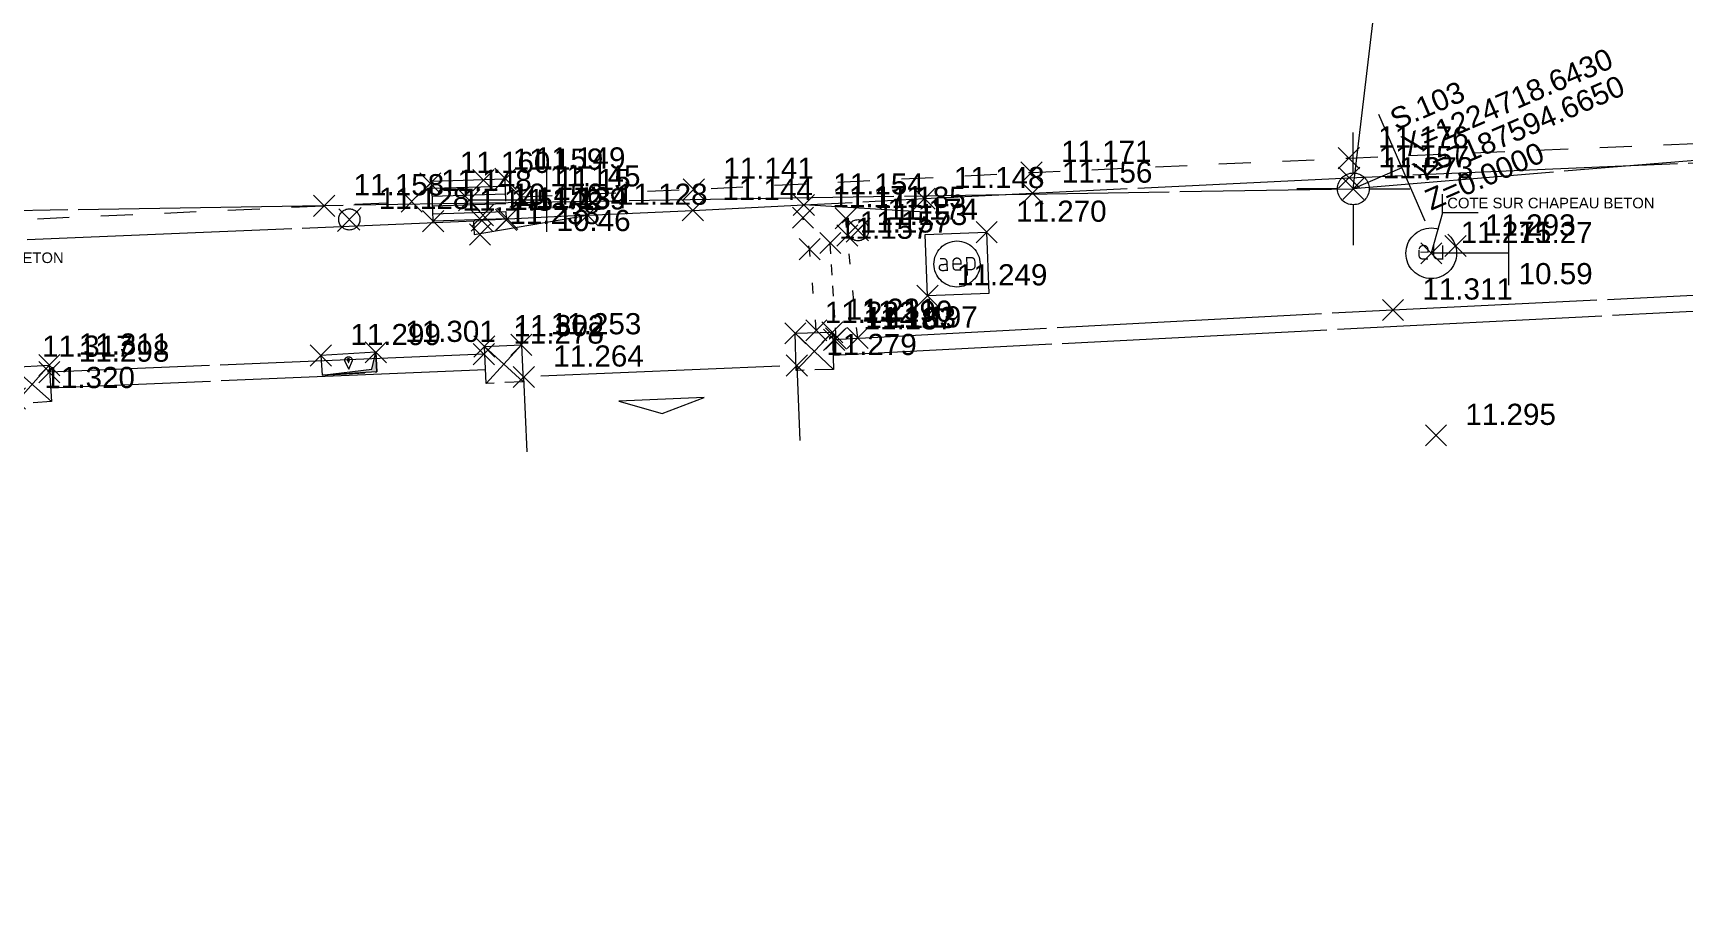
# Model space of a CAD drawing. Header units: metres. Extents: x 1224602 to 1224842, y 7187490 to 7187733.
# Drawn here: x 1224706.18 to 1224721.76, y 7187587.84 to 7187596.14 of the extents above; entities that cross this region are included whole.
import ezdxf
from ezdxf.enums import TextEntityAlignment as Align

# ---------------------------------------------------------------- set-up
doc = ezdxf.new("R2010")
doc.units = ezdxf.units.M
doc.header["$PDMODE"] = 3
doc.header["$PDSIZE"] = 0.1
for name, pattern in [('LL_0822', [2.5, 2.5, 0]), ('LL_0824', [0.35, 0.1, -0.25]), ('LL_0827', [0.2, 0.1, -0.1]), ('LL_0829', [0.6, 0.3, -0.3]), ('SL_1146', [2.5, 2.5, 0]), ('Socle_Continu', [2.5, 2.5, 0]), ('YL_2901', [2.5, 2.5, 0])]:
    doc.linetypes.add(name, pattern=pattern)
for name, color, linetype, lineweight in [('CLOTU_SCS', 212, 'Socle_Continu', 13), ('EAUPO_SCS', 140, 'Socle_Continu', 13), ('GAZFL_SCS', 40, 'Socle_Continu', 13), ('SIGTA_SCI', 7, 'Socle_Continu', 13), ('SIGTM_PSI', 1, 'Socle_Continu', 13), ('SIGTO_PSI', 255, 'Socle_Continu', 13), ('SIGTO_SCI', 255, 'Socle_Continu', 13), ('VOIRI_SCS', 7, 'Socle_Continu', 13)]:
    doc.layers.add(name, color=color, linetype=linetype, lineweight=lineweight)
for name, color, linetype, lineweight, true_color in [('EAUPL_PSI', 5, 'Socle_Continu', 13, 0x0000ff), ('EAUPL_SCS', 5, 'Socle_Continu', 13, 0x0000ff), ('EAUUS_PSI', 7, 'Socle_Continu', 13, 0x7f3f00), ('EAUUS_SCI', 7, 'Socle_Continu', 13, 0x7f3f00), ('EAUUS_SCS', 7, 'Socle_Continu', 13, 0x7f3f00), ('SIGTR_PSS', 7, 'Socle_Continu', 13, 0x9966cc), ('SIGTS_PSS', 7, 'Socle_Continu', 13, 0x9966cc)]:
    doc.layers.add(name, color=color, linetype=linetype, lineweight=lineweight, true_color=true_color)
doc.styles.add('Reseaux', font='arial.ttf')
doc.styles.get("Standard").update_dxf_attribs({"font": 'arial.ttf'})

# ---------------------------------------------------------------- blocks, each defined once
blk = doc.blocks.new('YP_1521')
at = {"layer": 'SIGTO_SCI', "color": 7, "linetype": 'Socle_Continu'}
blk.add_point((0, 0), dxfattribs=at)
at = {"layer": 'SIGTA_SCI', "linetype": 'Socle_Continu'}
blk.add_attdef('ALT', (0.278, 0.099), '', height=0.2, dxfattribs=at)
at = {"layer": 'SIGTA_SCI', "linetype": 'Socle_Continu', "flags": 9}
blk.add_attdef('CALQUE_ALT', (1.69, -1.18), '', height=0.2, dxfattribs=at)
at = {"layer": 'SIGTO_SCI', "linetype": 'Socle_Continu', "flags": 9}
for tag, p in [('ID', (1.69, 0.105)), ('NATURE', (1.69, -0.216)), ('FAMILLE', (1.69, -0.538)), ('CALQUE', (1.69, -0.859)), ('PCRS', (1.69, -1.823))]:
    blk.add_attdef(tag, p, '', height=0.2, dxfattribs=at)
blk = doc.blocks.new('YP_2900')
at = {"layer": 'SIGTO_PSI', "linetype": 'Socle_Continu'}
blk.add_line((0.5, 0), (0, 0), dxfattribs=at)
at = {"layer": 'SIGTO_PSI', "linetype": 'Socle_Continu', "flags": 128}
blk.add_lwpolyline([(0.5, -0.55), (0.5, 0.55)], dxfattribs=at)
at = {"layer": 'SIGTO_PSI', "color": 7, "linetype": 'Socle_Continu'}
blk.add_point((0, 0), dxfattribs=at)
at = {"layer": 'SIGTM_PSI', "color": 1, "linetype": 'Socle_Continu'}
blk.add_attdef('MAT', (0.589, 0.345), '', height=0.2, dxfattribs=at)
at = {"layer": 'SIGTM_PSI', "linetype": 'Socle_Continu', "flags": 9}
blk.add_attdef('CALQUE_MAT', (1.598, -0.695), '', height=0.2, dxfattribs=at)
at = {"layer": 'SIGTO_PSI', "linetype": 'Socle_Continu', "flags": 9}
for tag, p in [('ID', (1.598, 0.59)), ('NATURE', (1.598, 0.269)), ('FAMILLE', (1.598, -0.052)), ('CALQUE', (1.598, -0.374)), ('PCRS', (1.598, -1.016))]:
    blk.add_attdef(tag, p, '', height=0.2, dxfattribs=at)
at = {"layer": 'SIGTO_PSI', "linetype": 'Socle_Continu'}
for tag, p in [('X=', (0.589, 0.075)), ('Y=', (0.589, -0.204)), ('Z=', (0.589, -0.482))]:
    blk.add_attdef(tag, p, '', height=0.2, dxfattribs=at)
blk = doc.blocks.new('LP_0842')
at = {"layer": 'VOIRI_SCS', "linetype": 'Socle_Continu', "flags": 128}
blk.add_lwpolyline([(1, 0), (1, 0.5), (0, 0)], dxfattribs=at)
at = {"layer": 'VOIRI_SCS', "linetype": 'Socle_Continu', "flags": 9}
for tag, p in [('ID', (1.488, 0.614)), ('NATURE', (1.488, 0.292)), ('FAMILLE', (1.488, -0.029)), ('CALQUE', (1.488, -0.35)), ('PCRS', (1.488, -0.672))]:
    blk.add_attdef(tag, p, '', height=0.2, dxfattribs=at)
blk = doc.blocks.new('LP_0841')
at = {"layer": 'VOIRI_SCS', "linetype": 'Socle_Continu', "flags": 128}
blk.add_lwpolyline([(0, 0), (0, 0.5), (1, 0)], dxfattribs=at)
at = {"layer": 'VOIRI_SCS', "linetype": 'Socle_Continu', "flags": 9}
for tag, p in [('ID', (1.428, 0.548)), ('NATURE', (1.428, 0.227)), ('FAMILLE', (1.428, -0.095)), ('CALQUE', (1.428, -0.416)), ('PCRS', (1.428, -0.737))]:
    blk.add_attdef(tag, p, '', height=0.2, dxfattribs=at)
blk = doc.blocks.new('AP_0001')
at = {"layer": 'EAUPO_SCS', "linetype": 'Socle_Continu'}
blk.add_line((0.113, 0.113), (-0.113, -0.113), dxfattribs=at)
blk.add_circle((0, 0), 0.1, dxfattribs=at)
at = {"layer": 'EAUPO_SCS', "linetype": 'Socle_Continu', "flags": 9}
for tag, p in [('ID', (0.809, 0.507)), ('NATURE', (0.809, 0.186)), ('FAMILLE', (0.809, -0.135)), ('CALQUE', (0.809, -0.456)), ('PCRS', (0.809, -0.778))]:
    blk.add_attdef(tag, p, '', height=0.2, dxfattribs=at)
blk = doc.blocks.new('SP_1161')
at = {"layer": 'CLOTU_SCS', "linetype": 'Socle_Continu'}
for p, q in [((0, 0), (0, 0.2745)), ((1, 0.2745), (1, 0)), ((0.5, 0.1545), (0.3438, 0.103)), ((0.6563, 0.103), (0.5, 0.1545)), ((0.3438, 0.103), (0.6563, 0.103)), ((0.0625, 0), (0.9375, 0))]:
    blk.add_line(p, q, dxfattribs=at)
at = {"layer": 'CLOTU_SCS', "linetype": 'Socle_Continu', "flags": 9}
for tag, p in [('ID', (1.3598, 0.3853)), ('NATURE', (1.3598, 0.0641)), ('FAMILLE', (1.3598, -0.2572)), ('CALQUE', (1.3598, -0.5785)), ('PCRS', (1.3598, -0.8998))]:
    blk.add_attdef(tag, p, '', height=0.2, dxfattribs=at)
blk = doc.blocks.new('SP_1162')
at = {"layer": 'CLOTU_SCS', "linetype": 'Socle_Continu'}
for p, q in [((0, 0), (1, 1)), ((0, 1), (1, 0))]:
    blk.add_line(p, q, dxfattribs=at)
at = {"layer": 'CLOTU_SCS', "linetype": 'Socle_Continu', "flags": 128}
blk.add_lwpolyline([(1, 0), (0, 0), (0, 1), (1, 1)], close=True, dxfattribs=at)
at = {"layer": 'CLOTU_SCS', "linetype": 'Socle_Continu', "flags": 9}
for tag, p in [('ID', (1.089, 0.299)), ('NATURE', (1.089, -0.022)), ('FAMILLE', (1.089, -0.344)), ('CALQUE', (1.089, -0.665)), ('PCRS', (1.089, -0.986))]:
    blk.add_attdef(tag, p, '', height=0.2, dxfattribs=at)
blk = doc.blocks.new('JP_0703')
at = {"layer": 'GAZFL_SCS', "linetype": 'Socle_Continu'}
blk.add_hatch(color=256, dxfattribs=at).paths.add_polyline_path([(0, 0), (0, 0.359), (1, 0.359), (0.088, 0.3)])
h = blk.add_hatch(color=256, dxfattribs=at)
edge = h.paths.add_edge_path()
edge.add_line((0.505, 0.179), (0.471, 0.106))
edge.add_line((0.471, 0.106), (0.471, 0.096))
edge.add_ellipse((0.505, 0.099), major_axis=(-0.0336, 0), ratio=0.758629, start_angle=5.446, end_angle=174.554)
edge.add_line((0.538, 0.096), (0.538, 0.106))
edge.add_line((0.538, 0.106), (0.505, 0.179))
at = {"layer": 'GAZFL_SCS', "linetype": 'Socle_Continu', "flags": 128}
blk.add_lwpolyline([(0, 0.359), (0, 0), (1, 0), (1, 0.359)], close=True, dxfattribs=at)
at = {"layer": 'GAZFL_SCS', "linetype": 'Socle_Continu'}
blk.add_lwpolyline([(0, 0), (0, 0.359), (1, 0.359), (0.088, 0.3)], close=True, dxfattribs=at)
blk.add_lwpolyline([(0.578, 0.106), (0.578, 0.124), (0.505, 0.281), (0.432, 0.124), (0.432, 0.106, 0.066358), (0.436, 0.095, 0.1059), (0.452, 0.076, 0.086348), (0.476, 0.064, 0.076263), (0.505, 0.059, 0.076263), (0.534, 0.064, 0.086348), (0.557, 0.076, 0.1059), (0.574, 0.095, 0.066358)], format="xyb", close=True, dxfattribs=at)
at = {"layer": 'GAZFL_SCS', "linetype": 'Socle_Continu', "flags": 9}
for tag, p in [('ID', (1.013, 0.696)), ('NATURE', (1.013, 0.374)), ('FAMILLE', (1.013, 0.053)), ('CALQUE', (1.013, -0.268)), ('PCRS', (1.013, -0.589))]:
    blk.add_attdef(tag, p, '', height=0.2, dxfattribs=at)
blk = doc.blocks.new('CP_0162')
at = {"layer": 'EAUUS_SCS', "linetype": 'Socle_Continu', "const_width": 0.025, "flags": 128}
for points in [[(-0.063, -0.111), (-0.174, -0.111, -0.405328), (-0.241, -0.045), (-0.241, 0.067, -0.999132), (-0.063, 0.067), (-0.063, 0.022), (-0.218, 0.022)], [(0.048, 0.155), (0.048, -0.034, 0.410802), (0.125, -0.111), (0.225, -0.111), (0.225, 0.155)]]:
    blk.add_lwpolyline(points, format="xyb", dxfattribs=at)
at = {"layer": 'EAUUS_SCS', "linetype": 'Socle_Continu'}
blk.add_circle((0, 0), 0.5, dxfattribs=at)
at = {"layer": 'EAUUS_SCS', "linetype": 'Socle_Continu', "flags": 9}
for tag, p in [('ID', (0.918, 0.522)), ('NATURE', (0.918, 0.2)), ('FAMILLE', (0.918, -0.121)), ('CALQUE', (0.918, -0.442)), ('PCRS', (0.918, -0.763))]:
    blk.add_attdef(tag, p, '', height=0.2, dxfattribs=at)
blk = doc.blocks.new('BP_0089')
at = {"layer": 'EAUPL_SCS', "linetype": 'Socle_Continu'}
for p, q in [((1, 0.813), (-0.001, 0.812)), ((0, 0.625), (1, 0.626)), ((1, 0.376), (0, 0.375)), ((0, 0.187), (1, 0.188))]:
    blk.add_line(p, q, dxfattribs=at)
at = {"layer": 'EAUPL_SCS', "linetype": 'Socle_Continu', "flags": 128}
blk.add_lwpolyline([(0, 0), (-0.001, 1), (0.999, 1), (1, 0.001)], close=True, dxfattribs=at)
at = {"layer": 'EAUPL_SCS', "linetype": 'Socle_Continu', "flags": 9}
for tag, p in [('ID', (1.216, 0.998)), ('NATURE', (1.216, 0.676)), ('FAMILLE', (1.216, 0.355)), ('CALQUE', (1.216, 0.034)), ('PCRS', (1.216, -0.287))]:
    blk.add_attdef(tag, p, '', height=0.2, dxfattribs=at)
blk = doc.blocks.new('YP_2903')
at = {"layer": 'SIGTR_PSS', "color": 1, "linetype": 'Socle_Continu'}
blk.add_line((0, 0.15), (0, 0.533), dxfattribs=at)
at = {"layer": 'SIGTR_PSS', "color": 5, "linetype": 'Socle_Continu'}
blk.add_line((-0.15, 0), (-0.533, 0), dxfattribs=at)
at = {"layer": 'SIGTR_PSS', "color": 3, "linetype": 'Socle_Continu'}
blk.add_line((0.15, 0), (0.533, 0), dxfattribs=at)
at = {"layer": 'SIGTR_PSS', "color": 2, "linetype": 'Socle_Continu'}
blk.add_line((0, -0.15), (0, -0.533), dxfattribs=at)
at = {"layer": 'SIGTR_PSS', "color": 4, "linetype": 'Socle_Continu'}
blk.add_circle((0, 0), 0.15, dxfattribs=at)
at = {"layer": 'SIGTR_PSS', "linetype": 'Socle_Continu', "flags": 9}
for tag, p in [('ID', (1.343, 0.305)), ('NATURE', (1.343, -0.016)), ('FAMILLE', (1.343, -0.337)), ('CALQUE', (1.343, -0.659)), ('PCRS', (1.343, -0.98))]:
    blk.add_attdef(tag, p, '', height=0.2, dxfattribs=at)
blk = doc.blocks.new('AP_0003')
at = {"layer": 'EAUPO_SCS', "linetype": 'Socle_Continu', "flags": 128}
blk.add_lwpolyline([(0, 0.613), (0.613, 0.614), (0.613, 0), (0, 0)], close=True, dxfattribs=at)
at = {"layer": 'EAUPO_SCS', "linetype": 'Socle_Continu', "const_width": 0.0132, "flags": 128}
for points in [[(0.173, 0.366, -0.408207), (0.207, 0.331), (0.207, 0.247), (0.158, 0.247, -1.002527), (0.158, 0.307)], [(0.346, 0.247), (0.297, 0.247, -0.408864), (0.267, 0.277), (0.267, 0.327, -0.99952), (0.346, 0.327), (0.346, 0.307), (0.267, 0.307)], [(0.405, 0.188), (0.405, 0.366), (0.45, 0.366, -0.410969), (0.485, 0.331), (0.485, 0.282, -0.406349), (0.45, 0.247), (0.405, 0.247)]]:
    blk.add_lwpolyline(points, format="xyb", dxfattribs=at)
for points in [[(0.138, 0.366), (0.173, 0.366)], [(0.207, 0.307), (0.158, 0.307)]]:
    blk.add_lwpolyline(points, dxfattribs=at)
at = {"layer": 'EAUPO_SCS', "linetype": 'Socle_Continu'}
blk.add_circle((0.306, 0.307), 0.23, dxfattribs=at)
at = {"layer": 'EAUPO_SCS', "linetype": 'Socle_Continu', "flags": 9}
for tag, p in [('ID', (1.059, 1.029)), ('NATURE', (1.059, 0.708)), ('FAMILLE', (1.059, 0.387)), ('CALQUE', (1.059, 0.066)), ('PCRS', (1.059, -0.256)), ('TYPE', (1.059, -0.577))]:
    blk.add_attdef(tag, p, '', height=0.2, dxfattribs=at)
blk = doc.blocks.new('CP_2101')
at = {"layer": 'EAUUS_PSI', "linetype": 'Socle_Continu'}
blk.add_line((0.733, 0), (0, 0), dxfattribs=at)
at = {"layer": 'EAUUS_PSI', "linetype": 'Socle_Continu', "flags": 128}
blk.add_lwpolyline([(0.733, -0.3), (0.733, 0.3)], dxfattribs=at)
at = {"layer": 'EAUUS_PSI', "linetype": 'Socle_Continu'}
blk.add_point((0, 0), dxfattribs=at)
at = {"layer": 'EAUUS_PSI', "linetype": 'Socle_Continu', "style": 'Reseaux', "flags": 9}
for tag, p in [('ID', (2.525, 0.541)), ('NATURE', (2.525, 0.22))]:
    blk.add_attdef(tag, p, '', height=0.2, dxfattribs=at)
at = {"layer": 'EAUUS_PSI', "linetype": 'Socle_Continu'}
for tag, p in [('TAMPON', (0.824, 0.196)), ('RADIER', (0.824, -0.192))]:
    blk.add_attdef(tag, text='', height=0.2, dxfattribs=at).set_placement(p, align=Align.MIDDLE_LEFT)
at = {"layer": 'EAUUS_PSI', "linetype": 'Socle_Continu', "flags": 9}
for tag, p in [('FAMILLE', (2.525, -0.101)), ('CALQUE', (2.525, -0.423))]:
    blk.add_attdef(tag, p, '', height=0.2, dxfattribs=at)
blk = doc.blocks.new('*U70')
at = {"layer": 'EAUUS_SCI', "linetype": 'Socle_Continu'}
blk.add_line((0.214, 0.763), (0, 0), dxfattribs=at)
at = {"layer": 'EAUUS_SCI', "linetype": 'Socle_Continu', "flags": 128}
blk.add_lwpolyline([(0.887, 0.763), (0.214, 0.763), (0.214, 1.12)], dxfattribs=at)
at = {"layer": 'EAUUS_SCI', "linetype": 'Socle_Continu'}
blk.add_point((0, 0), dxfattribs=at)
blk.add_attdef('TXT', (0.302, 0.85), '', height=0.2, dxfattribs=at)
at = {"layer": 'EAUUS_SCI', "linetype": 'Socle_Continu', "flags": 9}
for tag, p in [('ID', (1.967, 0.144)), ('NATURE', (1.967, -0.177)), ('FAMILLE', (1.967, -0.499)), ('CALQUE', (1.967, -0.82)), ('PCRS', (1.967, -1.141))]:
    blk.add_attdef(tag, p, '', height=0.2, dxfattribs=at)
blk = doc.blocks.new('*U52')
at = {"layer": 'EAUPL_PSI', "linetype": 'Socle_Continu'}
blk.add_line((0.733, 0), (0, 0), dxfattribs=at)
at = {"layer": 'EAUPL_PSI', "linetype": 'Socle_Continu', "flags": 128}
blk.add_lwpolyline([(0.733, -0.3), (0.733, 0.3)], dxfattribs=at)
at = {"layer": 'EAUPL_PSI', "linetype": 'Socle_Continu'}
blk.add_point((0, 0), dxfattribs=at)
for tag, p in [('TAMPON', (0.824, 0.196)), ('RADIER', (0.824, -0.192))]:
    blk.add_attdef(tag, text='', height=0.2, dxfattribs=at).set_placement(p, align=Align.MIDDLE_LEFT)
at = {"layer": 'EAUPL_PSI', "linetype": 'Socle_Continu', "style": 'Reseaux', "flags": 9}
for tag, p in [('ID', (2.428, 0.07)), ('NATURE', (2.428, -0.251))]:
    blk.add_attdef(tag, p, '', height=0.2, dxfattribs=at)
at = {"layer": 'EAUPL_PSI', "linetype": 'Socle_Continu', "flags": 9}
for tag, p in [('FAMILLE', (2.428, -0.573)), ('CALQUE', (2.428, -0.894))]:
    blk.add_attdef(tag, p, '', height=0.2, dxfattribs=at)

msp = doc.modelspace()

# ---------------------------------------------------------------- linework, layer by layer
at = {"layer": 'CLOTU_SCS', "linetype": 'SL_1146', "flags": 128}
for points in [[(1224723.538, 7187593.738), (1224719.017, 7187593.52), (1224713.742, 7187593.238), (1224713.728, 7187593.237)], [(1224723.586, 7187593.596), (1224713.732, 7187593.091)], [(1224710.445, 7187593.105), (1224710.436, 7187593.104), (1224706.338, 7187592.933)], [(1224710.453, 7187592.955), (1224706.346, 7187592.783)]]:
    msp.add_lwpolyline(points, dxfattribs=at)
at = {"layer": 'SIGTS_PSS', "linetype": 'YL_2901', "flags": 128}
msp.add_lwpolyline([(1224718.643, 7187594.665), (1224724.194, 7187641.786), (1224743.464, 7187686.347), (1224774.759, 7187705.496), (1224807.6, 7187693.028), (1224838.124, 7187643.847), (1224818.746, 7187610.542), (1224772.174, 7187599.12)], close=True, dxfattribs=at)
msp.add_lwpolyline([(1224634.276, 7187497.942), (1224637.589, 7187551.832), (1224655.154, 7187593.64), (1224718.643, 7187594.665)], dxfattribs=at)
at = {"layer": 'VOIRI_SCS', "linetype": 'LL_0829', "flags": 128}
msp.add_lwpolyline([(1224710.782, 7187594.589), (1224712.418, 7187594.661), (1224715.606, 7187594.82), (1224718.6, 7187594.955), (1224724.837, 7187595.218), (1224725.849, 7187595.26), (1224726.859, 7187595.305), (1224729.882, 7187595.454), (1224732.222, 7187595.541), (1224733.411, 7187595.598), (1224734.443, 7187595.658), (1224735.448, 7187595.719), (1224736.476, 7187595.815), (1224738.478, 7187596.028), (1224740.491, 7187596.214), (1224741.494, 7187596.329), (1224745.513, 7187596.724), (1224748.682, 7187597.038), (1224751.71, 7187597.334), (1224752.703, 7187597.425), (1224754.376, 7187597.588), (1224756.829, 7187597.827), (1224759.4, 7187598.103), (1224759.655, 7187598.267)], dxfattribs=at)
at = {"layer": 'VOIRI_SCS', "linetype": 'LL_0822', "flags": 128}
for points in [[(1224711.415, 7187594.415), (1224712.409, 7187594.462), (1224713.456, 7187594.513), (1224714.595, 7187594.573), (1224715.614, 7187594.624), (1224718.603, 7187594.77), (1224723.718, 7187594.99), (1224724.832, 7187595.021), (1224725.853, 7187595.067), (1224726.879, 7187595.107), (1224727.882, 7187595.161), (1224729.894, 7187595.261), (1224732.26, 7187595.345), (1224733.446, 7187595.402), (1224734.475, 7187595.463), (1224735.464, 7187595.533)], [(1224711.415, 7187594.415), (1224710.417, 7187594.365)], [(1224703.527, 7187594.077), (1224710.417, 7187594.365)]]:
    msp.add_lwpolyline(points, dxfattribs=at)
at = {"layer": 'VOIRI_SCS', "linetype": 'LL_0829', "flags": 128}
msp.add_lwpolyline([(1224644.078, 7187501.549), (1224644.034, 7187501.501), (1224643.744, 7187501.853), (1224643.4, 7187502.386), (1224642.906, 7187503.228, -0.027651), (1224642.139, 7187504.723, -0.022541), (1224641.356, 7187506.72, -0.043092), (1224640.786, 7187509.024, -0.028132), (1224640.574, 7187511.143, -0.024631), (1224640.583, 7187512.888), (1224641.255, 7187525.171), (1224641.628, 7187532.271), (1224641.993, 7187538.915), (1224642.31, 7187544.784, -0.030432), (1224642.672, 7187549.009, -0.025828), (1224643.388, 7187552.575, -0.008562), (1224643.682, 7187553.653), (1224645.116, 7187558.567), (1224647.474, 7187566.627), (1224649.683, 7187574.216), (1224651.163, 7187579.297), (1224651.544, 7187580.298), (1224651.945, 7187581.288), (1224652.158, 7187581.776), (1224652.383, 7187582.258), (1224652.622, 7187582.733), (1224652.877, 7187583.198), (1224653.155, 7187583.661), (1224653.451, 7187584.114), (1224653.761, 7187584.558), (1224654.086, 7187584.992), (1224654.422, 7187585.419), (1224654.768, 7187585.838), (1224655.48, 7187586.655), (1224655.822, 7187587.022), (1224656.176, 7187587.378), (1224656.54, 7187587.723), (1224656.915, 7187588.057), (1224657.299, 7187588.382), (1224657.693, 7187588.696), (1224658.094, 7187589), (1224658.137, 7187589.031), (1224658.504, 7187589.294), (1224658.92, 7187589.578), (1224659.345, 7187589.85), (1224659.777, 7187590.11), (1224660.215, 7187590.357), (1224660.662, 7187590.589), (1224661.115, 7187590.806), (1224661.575, 7187591.007), (1224662.041, 7187591.191), (1224662.539, 7187591.367), (1224662.704, 7187591.423), (1224663.372, 7187591.642), (1224664.291, 7187591.936), (1224664.586, 7187592.025), (1224665.2, 7187592.193), (1224665.821, 7187592.332), (1224666.454, 7187592.435), (1224667.092, 7187592.512), (1224667.407, 7187592.545), (1224667.731, 7187592.577), (1224668.371, 7187592.63), (1224669.161, 7187592.668), (1224669.953, 7187592.689), (1224673.106, 7187592.813), (1224674.4, 7187592.888), (1224680.497, 7187593.17), (1224681.064, 7187593.191), (1224682.086, 7187593.241), (1224682.09, 7187593.323), (1224684.143, 7187593.419), (1224685.151, 7187593.466), (1224697.274, 7187593.986), (1224699.248, 7187594.079), (1224702.348, 7187594.199), (1224703.565, 7187594.262), (1224708.929, 7187594.505), (1224709.755, 7187594.546), (1224709.931, 7187594.717)], format="xyb", dxfattribs=at)
at = {"layer": 'VOIRI_SCS', "linetype": 'LL_0824', "flags": 128}
for points in [[(1224713.574, 7187593.329), (1224713.511, 7187594.095), (1224713.448, 7187594.392)], [(1224713.965, 7187593.256), (1224713.867, 7187594.225), (1224713.852, 7187594.386)]]:
    msp.add_lwpolyline(points, dxfattribs=at)
at = {"layer": 'VOIRI_SCS', "linetype": 'LL_0827', "flags": 128}
msp.add_lwpolyline([(1224713.76, 7187593.251), (1224713.706, 7187594.153)], dxfattribs=at)

# ---------------------------------------------------------------- block references
at = {"layer": 'CLOTU_SCS', "color": 6, "linetype": 'Socle_Continu'}
for p, xscale, yscale, rotation in [((1224713.726, 7187593.31), 0.3503459451791246, 0.3503459451791246, 181.590309297472), ((1224710.79, 7187593.192), 0.3491800308770946, 0.3491800308770946, 182.9124792860115), ((1224706.334, 7187593), 0.3457957938642595, 0.3457957938642595, 183.306904521944)]:
    msp.add_blockref('SP_1162', p, dxfattribs=dict(at, xscale=xscale, yscale=yscale, rotation=rotation))
at = {"layer": 'CLOTU_SCS', "linetype": 'Socle_Continu', "xscale": 2.578825706468975, "yscale": 2.578825706468975, "rotation": 182.4135645355966}
msp.add_blockref('SP_1161', (1224713.39, 7187592.996), dxfattribs=at)
at = {"layer": 'EAUPL_PSI', "linetype": 'Socle_Continu'}
msp.add_blockref('*U52', (1224710.298, 7187594.558), dxfattribs=at).add_auto_attribs({'TAMPON': '11.15', 'RADIER': '10.46'})
at = {"layer": 'EAUPL_SCS', "linetype": 'Socle_Continu', "xscale": 0.6903239201116753, "yscale": 0.3792561906521399, "rotation": 1.788830277090375}
msp.add_blockref('BP_0089', (1224709.957, 7187594.359), dxfattribs=at)
at = {"layer": 'EAUPO_SCS', "linetype": 'Socle_Continu'}
for p in [(1224709.166, 7187594.376), (1224713.968, 7187594.274)]:
    msp.add_blockref('AP_0001', p, dxfattribs=at)
at = {"layer": 'EAUPO_SCS', "linetype": 'Socle_Continu', "xscale": 0.946292438766694, "yscale": 0.946292438766694, "zscale": 0.946292438766694, "rotation": 2.057708413210454}
msp.add_blockref('AP_0003', (1224714.623, 7187593.654), dxfattribs=at)
at = {"layer": 'EAUUS_PSI', "linetype": 'Socle_Continu'}
msp.add_blockref('CP_2101', (1224719.379, 7187594.056), dxfattribs=at).add_auto_attribs({'TAMPON': '11.27', 'RADIER': '10.59'})
at = {"layer": 'EAUUS_SCI', "linetype": 'Socle_Continu', "xscale": 0.5, "yscale": 0.5, "zscale": 0.5}
for p in [(1224719.379, 7187594.056), (1224704.363, 7187593.539)]:
    msp.add_blockref('*U70', p, dxfattribs=at).add_auto_attribs({'TXT': 'COTE SUR CHAPEAU BETON'})
at = {"layer": 'EAUUS_SCS', "linetype": 'Socle_Continu', "xscale": 0.4787419800167216, "yscale": 0.4787419800167216}
msp.add_blockref('CP_0162', (1224719.379, 7187594.056), dxfattribs=at)
at = {"layer": 'GAZFL_SCS', "linetype": 'Socle_Continu', "xscale": 0.5192035364215162, "yscale": 0.5192035364215162, "rotation": 183.3449400572493}
msp.add_blockref('JP_0703', (1224709.416, 7187593.121), dxfattribs=at)
at = {"layer": 'SIGTO_PSI', "color": 193, "linetype": 'Socle_Continu', "rotation": 23.44430766223862}
msp.add_blockref('YP_2900', (1224718.643, 7187594.665), dxfattribs=at).add_auto_attribs({'MAT': 'S.103', 'X=': 'X=1224718.6430', 'Y=': 'Y=7187594.6650', 'Z=': 'Z=0.0000'})
at = {"layer": 'SIGTO_SCI', "linetype": 'Socle_Continu'}
ref = msp.add_blockref('YP_1521', (1224718.6, 7187594.955), dxfattribs=at)
ref.add_attrib('ALT', '11.176', (1224718.878, 7187595.054), dxfattribs={"layer": 'SIGTA_SCI', "linetype": 'Socle_Continu', "height": 0.2})
ref = msp.add_blockref('YP_1521', (1224709.931, 7187594.717), dxfattribs=at)
ref.add_attrib('ALT', '11.160', (1224710.209, 7187594.815), dxfattribs={"layer": 'SIGTA_SCI', "linetype": 'Socle_Continu', "height": 0.2})
ref = msp.add_blockref('YP_1521', (1224710.432, 7187594.747), dxfattribs=at)
ref.add_attrib('ALT', '11.159', (1224710.709, 7187594.846), dxfattribs={"layer": 'SIGTA_SCI', "linetype": 'Socle_Continu', "height": 0.2})
ref = msp.add_blockref('YP_1521', (1224710.64, 7187594.759), dxfattribs=at)
ref.add_attrib('ALT', '11.149', (1224710.918, 7187594.857), dxfattribs={"layer": 'SIGTA_SCI', "linetype": 'Socle_Continu', "height": 0.2})
ref = msp.add_blockref('YP_1521', (1224715.606, 7187594.82), dxfattribs=at)
ref.add_attrib('ALT', '11.171', (1224715.884, 7187594.919), dxfattribs={"layer": 'SIGTA_SCI', "linetype": 'Socle_Continu', "height": 0.2})
ref = msp.add_blockref('YP_1521', (1224718.603, 7187594.77), dxfattribs=at)
ref.add_attrib('ALT', '11.157', (1224718.881, 7187594.869), dxfattribs={"layer": 'SIGTA_SCI', "linetype": 'Socle_Continu', "height": 0.2})
ref = msp.add_blockref('YP_1521', (1224709.755, 7187594.546), dxfattribs=at)
ref.add_attrib('ALT', '11.148', (1224710.033, 7187594.645), dxfattribs={"layer": 'SIGTA_SCI', "linetype": 'Socle_Continu', "height": 0.2})
ref = msp.add_blockref('YP_1521', (1224710.782, 7187594.589), dxfattribs=at)
ref.add_attrib('ALT', '11.145', (1224711.06, 7187594.688), dxfattribs={"layer": 'SIGTA_SCI', "linetype": 'Socle_Continu', "height": 0.2})
ref = msp.add_blockref('YP_1521', (1224712.418, 7187594.661), dxfattribs=at)
ref.add_attrib('ALT', '11.141', (1224712.696, 7187594.76), dxfattribs={"layer": 'SIGTA_SCI', "linetype": 'Socle_Continu', "height": 0.2})
ref = msp.add_blockref('YP_1521', (1224714.595, 7187594.573), dxfattribs=at)
ref.add_attrib('ALT', '11.148', (1224714.873, 7187594.672), dxfattribs={"layer": 'SIGTA_SCI', "linetype": 'Socle_Continu', "height": 0.2})
ref = msp.add_blockref('YP_1521', (1224715.614, 7187594.624), dxfattribs=at)
ref.add_attrib('ALT', '11.156', (1224715.892, 7187594.723), dxfattribs={"layer": 'SIGTA_SCI', "linetype": 'Socle_Continu', "height": 0.2})
ref = msp.add_blockref('YP_1521', (1224718.643, 7187594.665), dxfattribs=at)
ref.add_attrib('ALT', '11.273', (1224718.921, 7187594.764), dxfattribs={"layer": 'SIGTA_SCI', "linetype": 'Socle_Continu', "height": 0.2})
ref = msp.add_blockref('YP_1521', (1224708.929, 7187594.505), dxfattribs=at)
ref.add_attrib('ALT', '11.158', (1224709.207, 7187594.604), dxfattribs={"layer": 'SIGTA_SCI', "linetype": 'Socle_Continu', "height": 0.2})
ref = msp.add_blockref('YP_1521', (1224710.428, 7187594.417), dxfattribs=at)
ref.add_attrib('ALT', '10.456', (1224710.706, 7187594.515), dxfattribs={"layer": 'SIGTA_SCI', "linetype": 'Socle_Continu', "height": 0.2})
ref = msp.add_blockref('YP_1521', (1224711.415, 7187594.415), dxfattribs=at)
ref.add_attrib('ALT', '11.128', (1224711.693, 7187594.514), dxfattribs={"layer": 'SIGTA_SCI', "linetype": 'Socle_Continu', "height": 0.2})
ref = msp.add_blockref('YP_1521', (1224712.409, 7187594.462), dxfattribs=at)
ref.add_attrib('ALT', '11.144', (1224712.687, 7187594.561), dxfattribs={"layer": 'SIGTA_SCI', "linetype": 'Socle_Continu', "height": 0.2})
ref = msp.add_blockref('YP_1521', (1224713.448, 7187594.392), dxfattribs=at)
ref.add_attrib('ALT', '11.171', (1224713.726, 7187594.491), dxfattribs={"layer": 'SIGTA_SCI', "linetype": 'Socle_Continu', "height": 0.2})
ref = msp.add_blockref('YP_1521', (1224713.456, 7187594.513), dxfattribs=at)
ref.add_attrib('ALT', '11.154', (1224713.734, 7187594.612), dxfattribs={"layer": 'SIGTA_SCI', "linetype": 'Socle_Continu', "height": 0.2})
ref = msp.add_blockref('YP_1521', (1224713.852, 7187594.386), dxfattribs=at)
ref.add_attrib('ALT', '11.185', (1224714.129, 7187594.485), dxfattribs={"layer": 'SIGTA_SCI', "linetype": 'Socle_Continu', "height": 0.2})
ref = msp.add_blockref('YP_1521', (1224709.166, 7187594.376), dxfattribs=at)
ref.add_attrib('ALT', '11.128', (1224709.444, 7187594.475), dxfattribs={"layer": 'SIGTA_SCI', "linetype": 'Socle_Continu', "height": 0.2})
ref = msp.add_blockref('YP_1521', (1224709.957, 7187594.359), dxfattribs=at)
ref.add_attrib('ALT', '11.145', (1224710.235, 7187594.458), dxfattribs={"layer": 'SIGTA_SCI', "linetype": 'Socle_Continu', "height": 0.2})
ref = msp.add_blockref('YP_1521', (1224710.399, 7187594.233), dxfattribs=at)
ref.add_attrib('ALT', '11.238', (1224710.677, 7187594.332), dxfattribs={"layer": 'SIGTA_SCI', "linetype": 'Socle_Continu', "height": 0.2})
ref = msp.add_blockref('YP_1521', (1224710.417, 7187594.365), dxfattribs=at)
ref.add_attrib('ALT', '11.142', (1224710.695, 7187594.464), dxfattribs={"layer": 'SIGTA_SCI', "linetype": 'Socle_Continu', "height": 0.2})
ref = msp.add_blockref('YP_1521', (1224710.647, 7187594.372), dxfattribs=at)
ref.add_attrib('ALT', '11.139', (1224710.925, 7187594.47), dxfattribs={"layer": 'SIGTA_SCI', "linetype": 'Socle_Continu', "height": 0.2})
ref = msp.add_blockref('YP_1521', (1224710.657, 7187594.381), dxfattribs=at)
ref.add_attrib('ALT', '11.134', (1224710.935, 7187594.48), dxfattribs={"layer": 'SIGTA_SCI', "linetype": 'Socle_Continu', "height": 0.2})
ref = msp.add_blockref('YP_1521', (1224713.968, 7187594.274), dxfattribs=at)
ref.add_attrib('ALT', '11.174', (1224714.246, 7187594.373), dxfattribs={"layer": 'SIGTA_SCI', "linetype": 'Socle_Continu', "height": 0.2})
ref = msp.add_blockref('YP_1521', (1224715.182, 7187594.255), dxfattribs=at)
ref.add_attrib('ALT', '11.270', (1224715.46, 7187594.354), dxfattribs={"layer": 'SIGTA_SCI', "linetype": 'Socle_Continu', "height": 0.2})
ref = msp.add_blockref('YP_1521', (1224713.511, 7187594.095), dxfattribs=at)
ref.add_attrib('ALT', '11.157', (1224713.789, 7187594.193), dxfattribs={"layer": 'SIGTA_SCI', "linetype": 'Socle_Continu', "height": 0.2})
ref = msp.add_blockref('YP_1521', (1224713.706, 7187594.153), dxfattribs=at)
ref.add_attrib('ALT', '11.157', (1224713.984, 7187594.252), dxfattribs={"layer": 'SIGTA_SCI', "linetype": 'Socle_Continu', "height": 0.2})
ref = msp.add_blockref('YP_1521', (1224713.867, 7187594.225), dxfattribs=at)
ref.add_attrib('ALT', '11.153', (1224714.145, 7187594.323), dxfattribs={"layer": 'SIGTA_SCI', "linetype": 'Socle_Continu', "height": 0.2})
ref = msp.add_blockref('YP_1521', (1224719.608, 7187594.125), dxfattribs=at)
ref.add_attrib('ALT', '11.293', (1224719.886, 7187594.224), dxfattribs={"layer": 'SIGTA_SCI', "linetype": 'Socle_Continu', "height": 0.2})
ref = msp.add_blockref('YP_1521', (1224719.379, 7187594.056), dxfattribs=at)
ref.add_attrib('ALT', '11.275', (1224719.657, 7187594.155), dxfattribs={"layer": 'SIGTA_SCI', "linetype": 'Socle_Continu', "height": 0.2})
ref = msp.add_blockref('YP_1521', (1224714.623, 7187593.654), dxfattribs=at)
ref.add_attrib('ALT', '11.249', (1224714.901, 7187593.753), dxfattribs={"layer": 'SIGTA_SCI', "linetype": 'Socle_Continu', "height": 0.2})
ref = msp.add_blockref('YP_1521', (1224719.017, 7187593.52), dxfattribs=at)
ref.add_attrib('ALT', '11.311', (1224719.295, 7187593.619), dxfattribs={"layer": 'SIGTA_SCI', "linetype": 'Socle_Continu', "height": 0.2})
ref = msp.add_blockref('YP_1521', (1224713.376, 7187593.3), dxfattribs=at)
ref.add_attrib('ALT', '11.232', (1224713.654, 7187593.399), dxfattribs={"layer": 'SIGTA_SCI', "linetype": 'Socle_Continu', "height": 0.2})
ref = msp.add_blockref('YP_1521', (1224713.574, 7187593.329), dxfattribs=at)
ref.add_attrib('ALT', '11.231', (1224713.852, 7187593.428), dxfattribs={"layer": 'SIGTA_SCI', "linetype": 'Socle_Continu', "height": 0.2})
ref = msp.add_blockref('YP_1521', (1224713.726, 7187593.31), dxfattribs=at)
ref.add_attrib('ALT', '11.190', (1224714.004, 7187593.409), dxfattribs={"layer": 'SIGTA_SCI', "linetype": 'Socle_Continu', "height": 0.2})
ref = msp.add_blockref('YP_1521', (1224710.441, 7187593.175), dxfattribs=at)
ref.add_attrib('ALT', '11.302', (1224710.719, 7187593.273), dxfattribs={"layer": 'SIGTA_SCI', "linetype": 'Socle_Continu', "height": 0.2})
ref = msp.add_blockref('YP_1521', (1224710.79, 7187593.192), dxfattribs=at)
ref.add_attrib('ALT', '11.253', (1224711.068, 7187593.291), dxfattribs={"layer": 'SIGTA_SCI', "linetype": 'Socle_Continu', "height": 0.2})
ref = msp.add_blockref('YP_1521', (1224713.742, 7187593.238), dxfattribs=at)
ref.add_attrib('ALT', '11.187', (1224714.02, 7187593.337), dxfattribs={"layer": 'SIGTA_SCI', "linetype": 'Socle_Continu', "height": 0.2})
ref = msp.add_blockref('YP_1521', (1224713.76, 7187593.251), dxfattribs=at)
ref.add_attrib('ALT', '11.183', (1224714.038, 7187593.35), dxfattribs={"layer": 'SIGTA_SCI', "linetype": 'Socle_Continu', "height": 0.2})
ref = msp.add_blockref('YP_1521', (1224713.965, 7187593.256), dxfattribs=at)
ref.add_attrib('ALT', '11.197', (1224714.243, 7187593.355), dxfattribs={"layer": 'SIGTA_SCI', "linetype": 'Socle_Continu', "height": 0.2})
ref = msp.add_blockref('YP_1521', (1224705.989, 7187592.98), dxfattribs=at)
ref.add_attrib('ALT', '11.317', (1224706.266, 7187593.079), dxfattribs={"layer": 'SIGTA_SCI', "linetype": 'Socle_Continu', "height": 0.2})
ref = msp.add_blockref('YP_1521', (1224706.334, 7187593), dxfattribs=at)
ref.add_attrib('ALT', '11.311', (1224706.612, 7187593.099), dxfattribs={"layer": 'SIGTA_SCI', "linetype": 'Socle_Continu', "height": 0.2})
ref = msp.add_blockref('YP_1521', (1224708.898, 7187593.09), dxfattribs=at)
ref.add_attrib('ALT', '11.299', (1224709.176, 7187593.189), dxfattribs={"layer": 'SIGTA_SCI', "linetype": 'Socle_Continu', "height": 0.2})
ref = msp.add_blockref('YP_1521', (1224709.416, 7187593.121), dxfattribs=at)
ref.add_attrib('ALT', '11.301', (1224709.694, 7187593.219), dxfattribs={"layer": 'SIGTA_SCI', "linetype": 'Socle_Continu', "height": 0.2})
ref = msp.add_blockref('YP_1521', (1224710.436, 7187593.104), dxfattribs=at)
ref.add_attrib('ALT', '11.278', (1224710.714, 7187593.203), dxfattribs={"layer": 'SIGTA_SCI', "linetype": 'Socle_Continu', "height": 0.2})
ref = msp.add_blockref('YP_1521', (1224713.39, 7187592.996), dxfattribs=at)
ref.add_attrib('ALT', '11.279', (1224713.668, 7187593.095), dxfattribs={"layer": 'SIGTA_SCI', "linetype": 'Socle_Continu', "height": 0.2})
ref = msp.add_blockref('YP_1521', (1224706.335, 7187592.933), dxfattribs=at)
ref.add_attrib('ALT', '11.298', (1224706.613, 7187593.032), dxfattribs={"layer": 'SIGTA_SCI', "linetype": 'Socle_Continu', "height": 0.2})
ref = msp.add_blockref('YP_1521', (1224710.813, 7187592.887), dxfattribs=at)
ref.add_attrib('ALT', '11.264', (1224711.091, 7187592.986), dxfattribs={"layer": 'SIGTA_SCI', "linetype": 'Socle_Continu', "height": 0.2})
ref = msp.add_blockref('YP_1521', (1224706.01, 7187592.684), dxfattribs=at)
ref.add_attrib('ALT', '11.320', (1224706.288, 7187592.783), dxfattribs={"layer": 'SIGTA_SCI', "linetype": 'Socle_Continu', "height": 0.2})
ref = msp.add_blockref('YP_1521', (1224719.423, 7187592.336), dxfattribs=at)
ref.add_attrib('ALT', '11.295', (1224719.701, 7187592.435), dxfattribs={"layer": 'SIGTA_SCI', "linetype": 'Socle_Continu', "height": 0.2})
at = {"layer": 'SIGTR_PSS', "linetype": 'Socle_Continu'}
msp.add_blockref('YP_2903', (1224718.643, 7187594.665), dxfattribs=at)
at = {"layer": 'VOIRI_SCS', "linetype": 'Socle_Continu', "xscale": 1.139704682994111, "yscale": 0.2544, "rotation": 183.0246406920414}
msp.add_blockref('LP_0841', (1224714.595, 7187594.573), dxfattribs=at)
at = {"layer": 'VOIRI_SCS', "linetype": 'Socle_Continu', "xscale": 1.0795, "yscale": 0.254359413064933, "zscale": 1.90888112497157, "rotation": 182.870437718637}
msp.add_blockref('LP_0842', (1224711.415, 7187594.415), dxfattribs=at)

doc.saveas('drawing.dxf')
